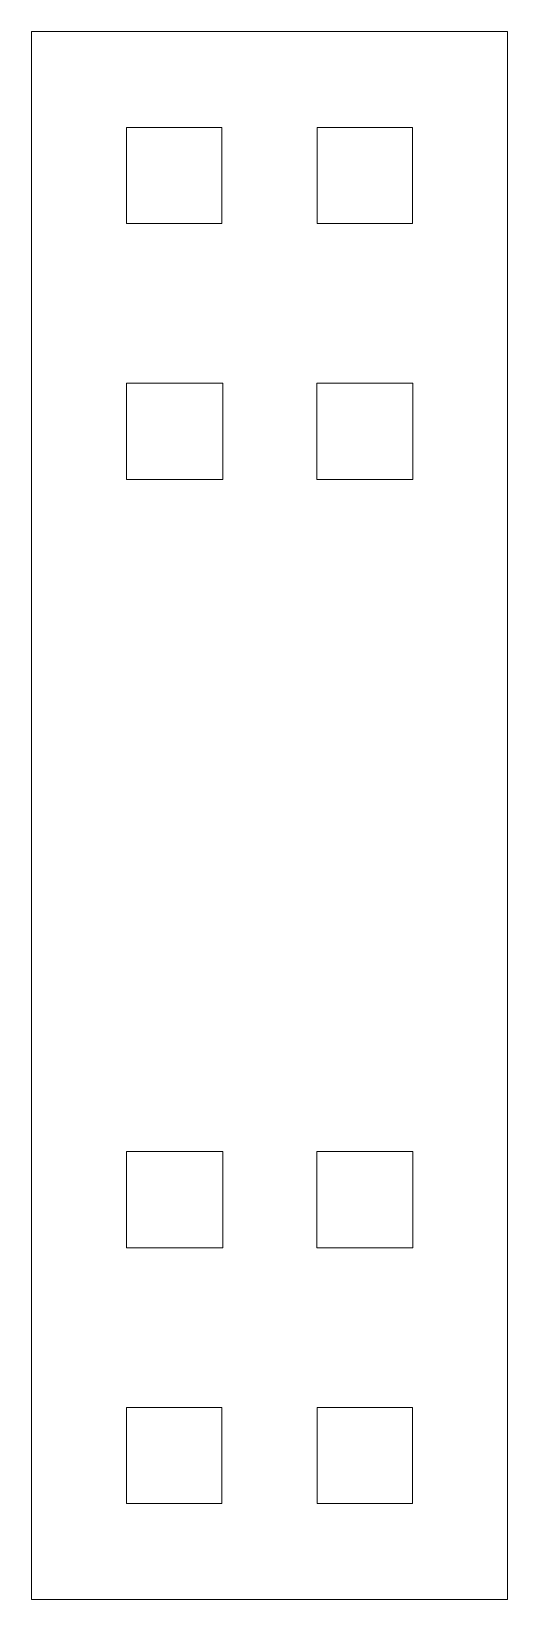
# Model space of a CAD drawing. Header units: millimetres. Extents: x 0 to 25.5, y 0 to 84.
import ezdxf

# ---------------------------------------------------------------- set-up
doc = ezdxf.new("R2010")
doc.units = ezdxf.units.MM

msp = doc.modelspace()

# ---------------------------------------------------------------- linework, layer by layer
at = {"color": 7, "linetype": 'Continuous', "lineweight": 15}
for p, q in [((25.53, 84), (0, 84)), ((0, 84), (0, 0)), ((25.53, 0), (25.53, 84)), ((10.212, 78.85), (5.106, 78.85)), ((5.106, 78.85), (5.106, 73.7)), ((10.212, 73.7), (10.212, 78.85)), ((20.424, 78.85), (15.318, 78.85)), ((15.318, 78.85), (15.318, 73.7)), ((20.424, 73.7), (20.424, 78.85)), ((5.106, 73.7), (10.212, 73.7)), ((15.318, 73.7), (20.424, 73.7)), ((10.256, 65.15), (5.106, 65.15)), ((5.106, 65.15), (5.106, 60)), ((10.256, 60), (10.256, 65.15)), ((20.453, 65.15), (15.303, 65.15)), ((15.303, 65.15), (15.303, 60)), ((20.453, 60), (20.453, 65.15)), ((5.106, 60), (10.256, 60)), ((15.303, 60), (20.453, 60)), ((10.256, 24), (5.106, 24)), ((5.106, 24), (5.106, 18.85)), ((10.256, 18.85), (10.256, 24)), ((20.453, 24), (15.303, 24)), ((15.303, 24), (15.303, 18.85)), ((20.453, 18.85), (20.453, 24)), ((5.106, 18.85), (10.256, 18.85)), ((15.303, 18.85), (20.453, 18.85)), ((10.212, 10.3), (5.106, 10.3)), ((5.106, 10.3), (5.106, 5.15)), ((10.212, 5.15), (10.212, 10.3)), ((20.424, 10.3), (15.318, 10.3)), ((15.318, 10.3), (15.318, 5.15)), ((20.424, 5.15), (20.424, 10.3)), ((5.106, 5.15), (10.212, 5.15)), ((15.318, 5.15), (20.424, 5.15)), ((0, 0), (25.53, 0))]:
    msp.add_line(p, q, dxfattribs=at)

doc.saveas('drawing.dxf')
